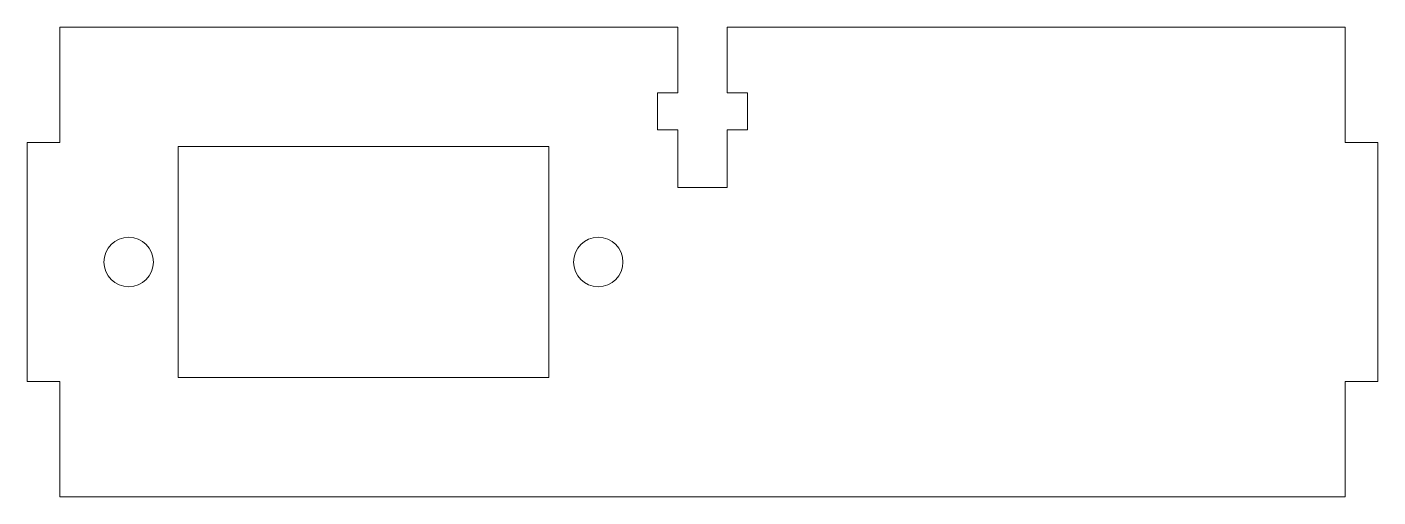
# Model space of a CAD drawing. Header units: millimetres. Extents: x -41 to 41, y -14.2 to 14.2.
import ezdxf

# ---------------------------------------------------------------- set-up
doc = ezdxf.new("R2010")
doc.units = ezdxf.units.MM

msp = doc.modelspace()

# ---------------------------------------------------------------- linework, layer by layer
at = {"color": 7, "linetype": 'Continuous', "lineweight": 15}
for p, q in [((-39, 14.25), (-39, 7.25)), ((-39, 14.25), (-1.5, 14.25)), ((-1.5, 14.25), (-1.5, 10.25)), ((1.5, 10.25), (1.5, 14.25)), ((1.5, 14.25), (39, 14.25)), ((39, 14.25), (39, 7.25)), ((-1.5, 10.25), (-2.73, 10.25)), ((-2.73, 10.25), (-2.73, 8.02)), ((2.73, 10.25), (1.5, 10.25)), ((2.73, 8.02), (2.73, 10.25)), ((-2.73, 8.02), (-1.5, 8.02)), ((-1.5, 8.02), (-1.5, 4.52)), ((1.5, 4.52), (1.5, 8.02)), ((1.5, 8.02), (2.73, 8.02)), ((-41, 7.25), (-41, -7.25)), ((-39, 7.25), (-41, 7.25)), ((-9.328, 7), (-31.828, 7)), ((-31.828, 7), (-31.828, -7)), ((-9.328, -7), (-9.328, 7)), ((39, 7.25), (41, 7.25)), ((41, 7.25), (41, -7.25)), ((-1.5, 4.52), (1.5, 4.52)), ((-41, -7.25), (-39, -7.25)), ((-39, -7.25), (-39, -14.25)), ((-31.828, -7), (-9.328, -7)), ((41, -7.25), (39, -7.25)), ((39, -7.25), (39, -14.25)), ((-39, -14.25), (39, -14.25))]:
    msp.add_line(p, q, dxfattribs=at)
for centre in [(-34.828, 0), (-6.328, 0)]:
    msp.add_circle(centre, 1.5, dxfattribs=at)

doc.saveas('drawing.dxf')
